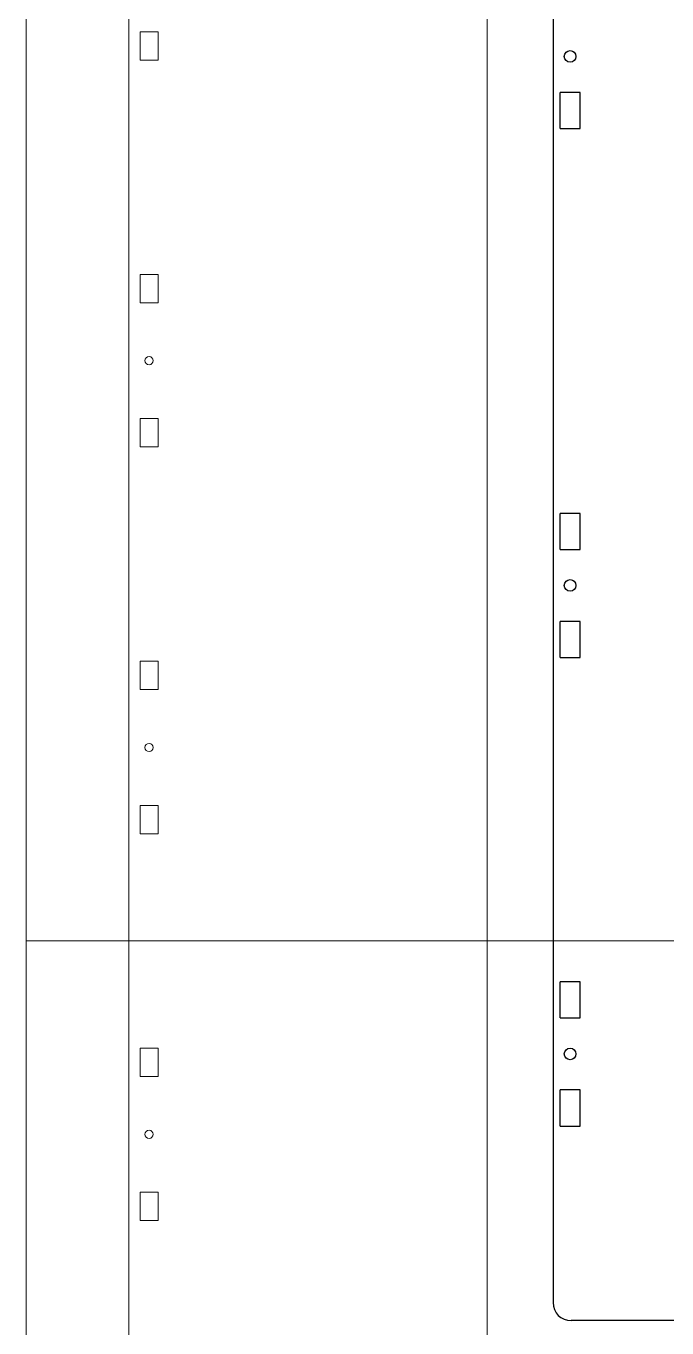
# Model space of a CAD drawing. Header units: millimetres. Extents: x 0 to 1200, y 0 to 900.
# Drawn here: x 0 to 177.8, y 342.6 to 703.9 of the extents above; entities that cross this region are included whole.
import ezdxf

# ---------------------------------------------------------------- set-up
doc = ezdxf.new("R2010")
doc.units = ezdxf.units.MM
doc.layers.get('0').update_dxf_attribs({"color": 1, "linetype": 'CONTINUOUS', "lineweight": 25, "true_color": 0xff0000})
for name, color, linetype, lineweight, true_color in [('Laser Table', 3, 'CONTINUOUS', 0, 0x00ff00), ('New Front', 1, 'CONTINUOUS', 0, 0xff0000), ('Referance lines', 3, 'CONTINUOUS', 0, 0x00ff00)]:
    doc.layers.add(name, color=color, linetype=linetype, lineweight=lineweight, true_color=true_color)

msp = doc.modelspace()

# ---------------------------------------------------------------- linework, layer by layer
for p, q in [((146.21, 746.43), (146.21, 349.63)), ((153.71, 685.43), (148.21, 685.43)), ((148.21, 675.43), (148.21, 685.43)), ((153.71, 675.43), (153.71, 685.43)), ((148.21, 675.43), (153.71, 675.43)), ((153.71, 568.63), (148.21, 568.63)), ((148.21, 558.63), (148.21, 568.63)), ((153.71, 558.63), (153.71, 568.63)), ((148.21, 558.63), (153.71, 558.63)), ((153.71, 538.63), (148.21, 538.63)), ((148.21, 528.63), (148.21, 538.63)), ((153.71, 528.63), (153.71, 538.63)), ((148.21, 528.63), (153.71, 528.63)), ((153.71, 438.63), (148.21, 438.63)), ((148.21, 428.63), (148.21, 438.63)), ((153.71, 428.63), (153.71, 438.63)), ((148.21, 428.63), (153.71, 428.63)), ((153.71, 408.63), (148.21, 408.63)), ((148.21, 398.63), (148.21, 408.63)), ((153.71, 398.63), (153.71, 408.63)), ((148.21, 398.63), (153.71, 398.63)), ((441.21, 344.63), (151.21, 344.63))]:
    msp.add_line(p, q)
for centre in [(150.96, 695.43), (150.96, 548.63), (150.96, 418.63)]:
    msp.add_circle(centre, 1.62)
msp.add_arc((151.21, 349.63), 5, 180, 270)
at = {"layer": 'Laser Table'}
msp.add_line((0, 0), (0, 900), dxfattribs=at)
at = {"layer": 'New Front', "color": 1, "true_color": 0xff0000}
msp.add_line((28.5, 73.87), (28.5, 826), dxfattribs=at)
for points in [[(28.5, 826), (28.5, 626.2)], [(127.98, 142.52), (127.98, 753.22)], [(31.66, 694.41), (31.66, 702.29), (36.62, 702.29), (36.62, 694.41), (31.66, 694.41), (31.66, 694.41)], [(31.66, 627.07), (31.66, 634.95), (36.62, 634.95), (36.62, 627.07), (31.66, 627.07), (31.66, 627.07)], [(35.27, 611.01), (35.27, 611.01)], [(31.66, 587.07), (31.66, 594.95), (36.62, 594.95), (36.62, 587.07), (31.66, 587.07), (31.66, 587.07)], [(31.66, 519.73), (31.66, 527.61), (36.62, 527.61), (36.62, 519.73), (31.66, 519.73), (31.66, 519.73)], [(35.27, 503.67), (35.27, 503.67)], [(31.66, 479.73), (31.66, 487.61), (36.62, 487.61), (36.62, 479.73), (31.66, 479.73), (31.66, 479.73)], [(31.66, 412.39), (31.66, 420.27), (36.62, 420.27), (36.62, 412.39), (31.66, 412.39), (31.66, 412.39)], [(35.27, 396.33), (35.27, 396.33)], [(31.66, 372.39), (31.66, 380.27), (36.62, 380.27), (36.62, 372.39), (31.66, 372.39), (31.66, 372.39)]]:
    msp.add_lwpolyline(points, dxfattribs=at)
for points in [[(33, 611.01), (33, 611.64), (33.51, 612.15), (34.14, 612.15)], [(34.14, 609.87), (33.51, 609.87), (33, 610.38), (33, 611.01)], [(34.14, 612.15), (34.76, 612.15), (35.27, 611.64), (35.27, 611.01)], [(35.27, 611.01), (35.27, 610.38), (34.76, 609.87), (34.14, 609.87)], [(33, 503.67), (33, 504.3), (33.51, 504.81), (34.14, 504.81)], [(34.14, 502.53), (33.51, 502.53), (33, 503.04), (33, 503.67)], [(34.14, 504.81), (34.76, 504.81), (35.27, 504.3), (35.27, 503.67)], [(35.27, 503.67), (35.27, 503.04), (34.76, 502.53), (34.14, 502.53)], [(33, 396.33), (33, 396.96), (33.51, 397.47), (34.14, 397.47)], [(34.14, 397.47), (34.76, 397.47), (35.27, 396.96), (35.27, 396.33)], [(34.14, 395.19), (33.51, 395.19), (33, 395.7), (33, 396.33)], [(35.27, 396.33), (35.27, 395.7), (34.76, 395.19), (34.14, 395.19)]]:
    msp.add_open_spline(points, degree=3, dxfattribs=at)
at = {"layer": 'Referance lines', "color": 3, "true_color": 0x00ff00}
for p, q in [((28.5, 43.32), (28.5, 856.68)), ((0, 450), (1200, 450)), ((127.98, 450), (968.55, 450))]:
    msp.add_line(p, q, dxfattribs=at)

doc.saveas('drawing.dxf')
